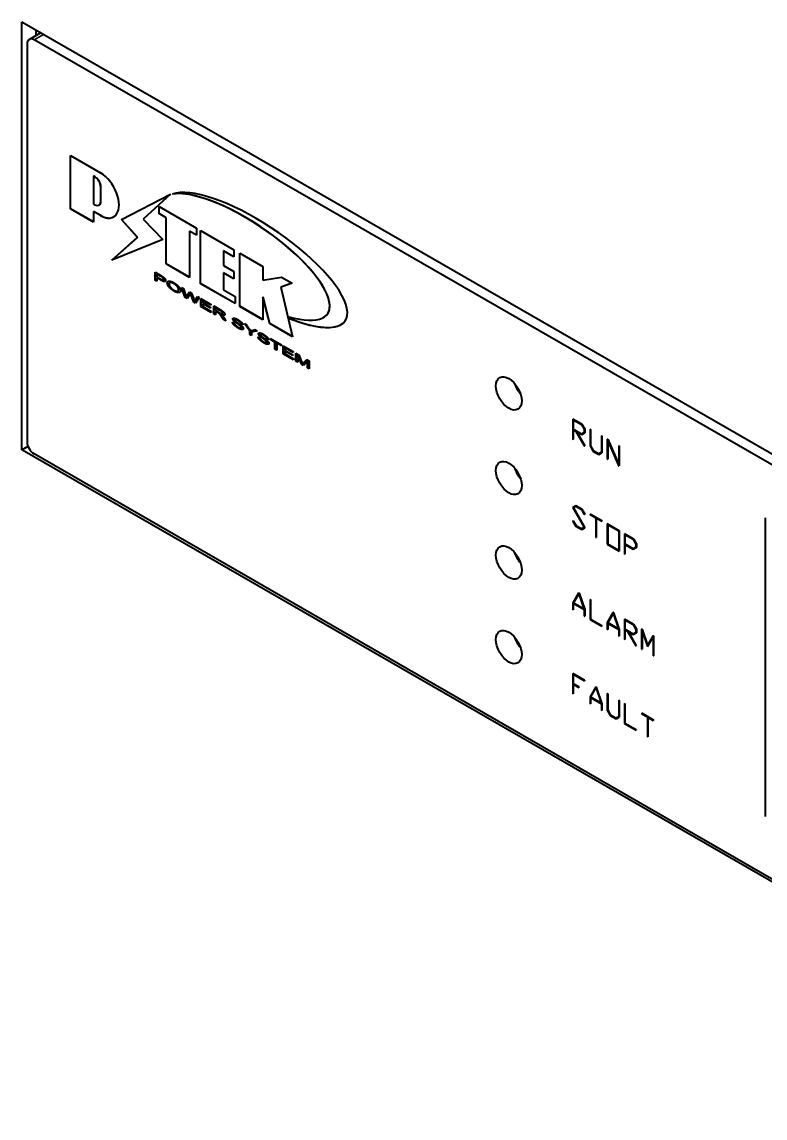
# Model space of a CAD drawing. Header units: inches. Extents: x 6934 to 18973, y 4254 to 7629.
# Drawn here: x 10691.5 to 10740.3, y 6820.4 to 6892.5 of the extents above; entities that cross this region are included whole.
import ezdxf

# ---------------------------------------------------------------- set-up
doc = ezdxf.new("R2010")
doc.units = ezdxf.units.IN
doc.header["$MEASUREMENT"] = 0
doc.layers.add('POWER SUPPLY CASE OUTLINE$0$가시적인 것(ISO)', color=3, linetype='Continuous', lineweight=40, true_color=0x00ff00)
doc.layers.add('POWER SUPPLY CASE OUTLINE$0$가시적인 좁은 것(ISO)', color=3, linetype='Continuous', lineweight=35, true_color=0x00ff00)

msp = doc.modelspace()

# ---------------------------------------------------------------- linework, layer by layer
at = {"layer": 'POWER SUPPLY CASE OUTLINE$0$가시적인 것(ISO)'}
for p, q in [((10691.474, 6864.332), (10691.474, 6892.456)), ((10691.474, 6892.456), (10908.697, 6767.365)), ((10691.949, 6891.311), (10692.705, 6891.746)), ((10692.379, 6891.935), (10692.379, 6891.558)), ((10691.816, 6891.017), (10691.816, 6864.855)), ((10907.342, 6767.427), (10692.269, 6891.28)), ((10694.667, 6880.169), (10694.667, 6883.667)), ((10694.667, 6883.667), (10696.648, 6882.526)), ((10694.673, 6880.172), (10694.673, 6883.664)), ((10696.18, 6882.332), (10696.186, 6882.336)), ((10696.257, 6882.288), (10696.18, 6882.332)), ((10696.18, 6882.332), (10696.18, 6880.478)), ((10696.262, 6882.291), (10696.186, 6882.336)), ((10696.657, 6880.667), (10696.657, 6881.594)), ((10696.663, 6880.67), (10696.663, 6881.597)), ((10698.024, 6879.458), (10701.243, 6881.136)), ((10701.243, 6881.136), (10699.444, 6879.487)), ((10694.667, 6880.169), (10694.673, 6880.172)), ((10696.18, 6879.298), (10694.667, 6880.169)), ((10696.18, 6879.304), (10694.673, 6880.172)), ((10696.18, 6880.478), (10696.257, 6880.434)), ((10696.18, 6879.993), (10696.186, 6879.997)), ((10696.18, 6879.993), (10696.18, 6879.298)), ((10696.648, 6879.724), (10696.18, 6879.993)), ((10696.654, 6879.727), (10696.186, 6879.997)), ((10696.539, 6880.406), (10696.545, 6880.409)), ((10700.49, 6879.85), (10700.49, 6880.314)), ((10700.49, 6880.314), (10702.961, 6878.891)), ((10700.495, 6879.854), (10700.495, 6880.311)), ((10699.072, 6878.292), (10698.024, 6879.458)), ((10699.078, 6878.295), (10698.029, 6879.461)), ((10699.444, 6879.487), (10700.731, 6878.155)), ((10700.49, 6879.85), (10700.495, 6879.854)), ((10700.956, 6879.582), (10700.49, 6879.85)), ((10700.962, 6879.585), (10700.495, 6879.854)), ((10700.956, 6879.582), (10700.962, 6879.585)), ((10700.956, 6876.547), (10700.956, 6879.582)), ((10700.962, 6876.551), (10700.962, 6879.585)), ((10702.494, 6878.696), (10702.5, 6878.699)), ((10702.961, 6878.427), (10702.494, 6878.696)), ((10702.494, 6878.696), (10702.494, 6875.662)), ((10702.961, 6878.434), (10702.5, 6878.699)), ((10702.961, 6878.891), (10702.961, 6878.427)), ((10703.216, 6875.246), (10703.216, 6878.744)), ((10703.216, 6878.744), (10705.414, 6877.478)), ((10703.222, 6875.249), (10703.222, 6878.741)), ((10697.38, 6876.796), (10699.072, 6878.292)), ((10700.731, 6878.155), (10697.38, 6876.796)), ((10697.386, 6876.799), (10699.078, 6878.295)), ((10700.73, 6878.156), (10697.386, 6876.799)), ((10699.072, 6878.292), (10699.078, 6878.295)), ((10704.729, 6877.409), (10704.734, 6877.413)), ((10705.414, 6877.015), (10704.729, 6877.409)), ((10704.729, 6877.409), (10704.729, 6876.448)), ((10705.414, 6877.021), (10704.734, 6877.413)), ((10705.414, 6877.478), (10705.414, 6877.015)), ((10705.803, 6873.757), (10705.803, 6877.254)), ((10705.803, 6877.254), (10707.324, 6876.378)), ((10705.808, 6873.76), (10705.808, 6877.251)), ((10697.38, 6876.796), (10697.386, 6876.799)), ((10700.956, 6876.547), (10700.962, 6876.551)), ((10702.494, 6875.662), (10700.956, 6876.547)), ((10702.494, 6875.668), (10700.962, 6876.551)), ((10704.729, 6876.448), (10705.414, 6876.053)), ((10707.324, 6876.378), (10707.324, 6875.481)), ((10700.228, 6876.012), (10700.569, 6875.815)), ((10700.228, 6875.488), (10700.228, 6876.012)), ((10700.234, 6875.492), (10700.234, 6876.008)), ((10700.348, 6875.881), (10700.353, 6875.884)), ((10700.579, 6875.748), (10700.348, 6875.881)), ((10700.348, 6875.881), (10700.348, 6875.694)), ((10700.348, 6875.694), (10700.582, 6875.559)), ((10700.348, 6875.632), (10700.353, 6875.635)), ((10700.348, 6875.632), (10700.348, 6875.419)), ((10700.58, 6875.498), (10700.348, 6875.632)), ((10700.585, 6875.751), (10700.353, 6875.884)), ((10700.585, 6875.502), (10700.353, 6875.635)), ((10704.729, 6875.955), (10704.734, 6875.959)), ((10705.414, 6875.561), (10704.729, 6875.955)), ((10704.729, 6875.955), (10704.729, 6874.839)), ((10705.414, 6875.567), (10704.734, 6875.959)), ((10705.414, 6876.053), (10705.414, 6875.561)), ((10707.324, 6875.481), (10708.54, 6875.678)), ((10708.54, 6875.678), (10709.236, 6875.277)), ((10700.228, 6875.488), (10700.234, 6875.492)), ((10700.348, 6875.419), (10700.228, 6875.488)), ((10700.348, 6875.426), (10700.234, 6875.492)), ((10700.778, 6875.494), (10700.784, 6875.498)), ((10701.201, 6875.312), (10701.206, 6875.315)), ((10701.972, 6875.007), (10702.095, 6874.936)), ((10702.213, 6874.345), (10701.972, 6875.007)), ((10702.218, 6874.349), (10701.981, 6875.002)), ((10702.095, 6874.936), (10702.233, 6874.514)), ((10703.216, 6875.246), (10703.222, 6875.249)), ((10705.494, 6873.934), (10703.216, 6875.246)), ((10705.494, 6873.941), (10703.222, 6875.249)), ((10709.236, 6875.277), (10708.506, 6875.02)), ((10708.506, 6875.02), (10708.512, 6875.023)), ((10708.506, 6875.02), (10709.266, 6871.762)), ((10709.235, 6875.278), (10708.512, 6875.023)), ((10701.735, 6874.764), (10701.741, 6874.768)), ((10702.213, 6874.345), (10702.218, 6874.349)), ((10702.335, 6874.275), (10702.213, 6874.345)), ((10702.338, 6874.28), (10702.218, 6874.349)), ((10702.271, 6874.385), (10702.277, 6874.388)), ((10702.312, 6874.458), (10702.484, 6874.712)), ((10702.318, 6874.461), (10702.487, 6874.711)), ((10702.527, 6874.563), (10702.335, 6874.275)), ((10702.484, 6874.712), (10702.629, 6874.629)), ((10702.553, 6874.609), (10702.559, 6874.613)), ((10702.582, 6874.532), (10702.588, 6874.535)), ((10702.772, 6874.023), (10702.582, 6874.532)), ((10702.778, 6874.026), (10702.588, 6874.535)), ((10702.629, 6874.629), (10702.758, 6874.29)), ((10702.874, 6874.152), (10703.016, 6874.406)), ((10702.88, 6874.155), (10703.019, 6874.405)), ((10703.136, 6874.337), (10702.888, 6873.957)), ((10703.016, 6874.406), (10703.136, 6874.337)), ((10703.25, 6874.271), (10703.905, 6873.894)), ((10703.25, 6873.748), (10703.25, 6874.271)), ((10703.256, 6873.751), (10703.256, 6874.268)), ((10704.729, 6874.839), (10705.494, 6874.398)), ((10705.494, 6874.398), (10705.494, 6873.934)), ((10707.324, 6874.367), (10707.33, 6874.37)), ((10707.779, 6872.619), (10707.324, 6874.367)), ((10707.324, 6874.367), (10707.324, 6872.88)), ((10707.785, 6872.622), (10707.33, 6874.37)), ((10702.772, 6874.023), (10702.778, 6874.026)), ((10702.888, 6873.957), (10702.772, 6874.023)), ((10702.891, 6873.961), (10702.778, 6874.026)), ((10702.829, 6874.064), (10702.834, 6874.067)), ((10703.25, 6873.748), (10703.256, 6873.751)), ((10703.926, 6873.359), (10703.25, 6873.748)), ((10703.926, 6873.365), (10703.256, 6873.751)), ((10703.37, 6874.14), (10703.376, 6874.144)), ((10703.37, 6874.14), (10703.37, 6873.98)), ((10703.905, 6873.832), (10703.37, 6874.14)), ((10703.37, 6873.98), (10703.871, 6873.692)), ((10703.37, 6873.919), (10703.376, 6873.922)), ((10703.37, 6873.919), (10703.37, 6873.741)), ((10703.871, 6873.63), (10703.37, 6873.919)), ((10703.37, 6873.741), (10703.926, 6873.421)), ((10703.905, 6873.839), (10703.376, 6874.144)), ((10703.871, 6873.637), (10703.376, 6873.922)), ((10703.871, 6873.692), (10703.871, 6873.63)), ((10703.905, 6873.894), (10703.905, 6873.832)), ((10704.093, 6873.786), (10704.494, 6873.555)), ((10704.093, 6873.263), (10704.093, 6873.786)), ((10704.099, 6873.266), (10704.099, 6873.783)), ((10704.213, 6873.659), (10704.218, 6873.662)), ((10704.499, 6873.494), (10704.213, 6873.659)), ((10704.213, 6873.659), (10704.213, 6873.486)), ((10704.213, 6873.486), (10704.47, 6873.338)), ((10704.505, 6873.497), (10704.218, 6873.662)), ((10705.803, 6873.757), (10705.808, 6873.76)), ((10707.324, 6872.88), (10705.803, 6873.757)), ((10707.324, 6872.887), (10705.808, 6873.76)), ((10703.926, 6873.421), (10703.926, 6873.359)), ((10704.093, 6873.263), (10704.099, 6873.266)), ((10704.213, 6873.194), (10704.093, 6873.263)), ((10704.213, 6873.2), (10704.099, 6873.266)), ((10704.213, 6873.426), (10704.218, 6873.429)), ((10704.213, 6873.426), (10704.213, 6873.194)), ((10704.352, 6873.346), (10704.213, 6873.426)), ((10704.357, 6873.349), (10704.218, 6873.429)), ((10704.418, 6873.305), (10704.424, 6873.309)), ((10704.562, 6873.231), (10704.567, 6873.234)), ((10704.74, 6872.89), (10704.62, 6873.068)), ((10704.746, 6872.893), (10704.626, 6873.071)), ((10704.677, 6873.268), (10704.683, 6873.271)), ((10704.733, 6873.036), (10704.89, 6872.803)), ((10704.74, 6872.89), (10704.746, 6872.893)), ((10704.89, 6872.803), (10704.74, 6872.89)), ((10704.883, 6872.814), (10704.746, 6872.893)), ((10705.315, 6872.727), (10705.427, 6872.668)), ((10705.476, 6872.888), (10705.482, 6872.891)), ((10709.051, 6872.966), (10709.026, 6873.074)), ((10709.056, 6872.969), (10709.032, 6873.072)), ((10709.051, 6872.966), (10709.056, 6872.969)), ((10711.3, 6873.019), (10711.306, 6873.022)), ((10705.893, 6872.597), (10705.899, 6872.6)), ((10706.008, 6872.536), (10705.893, 6872.597)), ((10706.007, 6872.542), (10705.899, 6872.6)), ((10705.906, 6872.327), (10705.912, 6872.33)), ((10706.105, 6872.627), (10706.25, 6872.543)), ((10706.454, 6872.125), (10706.105, 6872.627)), ((10706.459, 6872.128), (10706.118, 6872.62)), ((10706.25, 6872.543), (10706.429, 6872.283)), ((10706.454, 6872.125), (10706.459, 6872.128)), ((10706.454, 6871.903), (10706.454, 6872.125)), ((10706.459, 6871.906), (10706.459, 6872.128)), ((10706.934, 6872.15), (10706.573, 6872.056)), ((10706.573, 6872.056), (10706.579, 6872.059)), ((10706.573, 6872.056), (10706.573, 6871.834)), ((10706.932, 6872.151), (10706.579, 6872.059)), ((10706.619, 6872.177), (10706.795, 6872.23)), ((10706.795, 6872.23), (10706.934, 6872.15)), ((10707.779, 6872.619), (10707.785, 6872.622)), ((10709.266, 6871.762), (10707.779, 6872.619)), ((10709.264, 6871.77), (10707.785, 6872.622)), ((10706.454, 6871.903), (10706.459, 6871.906)), ((10706.573, 6871.834), (10706.454, 6871.903)), ((10706.573, 6871.841), (10706.459, 6871.906)), ((10707.001, 6871.756), (10707.114, 6871.697)), ((10707.163, 6871.917), (10707.169, 6871.92)), ((10707.58, 6871.626), (10707.585, 6871.629)), ((10707.695, 6871.565), (10707.58, 6871.626)), ((10707.694, 6871.571), (10707.585, 6871.629)), ((10707.593, 6871.356), (10707.598, 6871.359)), ((10707.817, 6871.641), (10708.535, 6871.228)), ((10707.817, 6871.579), (10707.817, 6871.641)), ((10707.817, 6871.579), (10707.823, 6871.582)), ((10708.115, 6871.408), (10707.817, 6871.579)), ((10707.823, 6871.582), (10707.823, 6871.638)), ((10708.121, 6871.411), (10707.823, 6871.582)), ((10708.115, 6871.408), (10708.121, 6871.411)), ((10708.115, 6870.946), (10708.115, 6871.408)), ((10708.121, 6870.949), (10708.121, 6871.411)), ((10708.235, 6871.339), (10708.241, 6871.342)), ((10708.235, 6871.339), (10708.235, 6870.877)), ((10708.535, 6871.166), (10708.235, 6871.339)), ((10708.535, 6871.173), (10708.241, 6871.342)), ((10708.115, 6870.946), (10708.121, 6870.949)), ((10708.235, 6870.877), (10708.115, 6870.946)), ((10708.235, 6870.884), (10708.121, 6870.949)), ((10708.535, 6871.228), (10708.535, 6871.166)), ((10708.66, 6871.156), (10709.314, 6870.779)), ((10708.66, 6870.633), (10708.66, 6871.156)), ((10708.66, 6870.633), (10708.666, 6870.636)), ((10709.335, 6870.244), (10708.66, 6870.633)), ((10708.666, 6870.636), (10708.666, 6871.153)), ((10709.335, 6870.25), (10708.666, 6870.636)), ((10708.78, 6871.025), (10708.785, 6871.028)), ((10708.78, 6871.025), (10708.78, 6870.865)), ((10709.314, 6870.717), (10708.78, 6871.025)), ((10708.78, 6870.865), (10709.281, 6870.577)), ((10708.78, 6870.803), (10708.785, 6870.807)), ((10708.78, 6870.803), (10708.78, 6870.625)), ((10709.281, 6870.515), (10708.78, 6870.803)), ((10708.78, 6870.625), (10709.335, 6870.305)), ((10709.314, 6870.724), (10708.785, 6871.028)), ((10709.281, 6870.521), (10708.785, 6870.807)), ((10709.281, 6870.577), (10709.281, 6870.515)), ((10709.314, 6870.779), (10709.314, 6870.717)), ((10709.497, 6870.674), (10709.677, 6870.57)), ((10709.497, 6870.151), (10709.497, 6870.674)), ((10709.503, 6870.154), (10709.503, 6870.671)), ((10709.677, 6870.57), (10709.891, 6870.076)), ((10709.335, 6870.305), (10709.335, 6870.244)), ((10709.497, 6870.151), (10709.503, 6870.154)), ((10709.612, 6870.084), (10709.497, 6870.151)), ((10709.612, 6870.091), (10709.503, 6870.154)), ((10709.612, 6870.53), (10709.618, 6870.533)), ((10709.612, 6870.53), (10709.612, 6870.084)), ((10709.874, 6869.933), (10709.612, 6870.53)), ((10709.88, 6869.937), (10709.618, 6870.533)), ((10709.874, 6869.933), (10709.88, 6869.937)), ((10709.982, 6869.871), (10709.874, 6869.933)), ((10709.986, 6869.875), (10709.88, 6869.937)), ((10709.935, 6869.974), (10709.941, 6869.977)), ((10710.245, 6870.158), (10709.982, 6869.871)), ((10709.983, 6870.03), (10710.2, 6870.269)), ((10709.989, 6870.033), (10710.202, 6870.268)), ((10710.2, 6870.269), (10710.361, 6870.176)), ((10710.245, 6870.158), (10710.251, 6870.161)), ((10710.245, 6869.72), (10710.245, 6870.158)), ((10710.251, 6869.723), (10710.251, 6870.161)), ((10710.361, 6870.176), (10710.361, 6869.653)), ((10710.245, 6869.72), (10710.251, 6869.723)), ((10710.361, 6869.653), (10710.245, 6869.72)), ((10710.361, 6869.66), (10710.251, 6869.723)), ((10727.708, 6866.349), (10727.702, 6866.345)), ((10728.285, 6866.01), (10727.702, 6866.345)), ((10727.702, 6866.345), (10727.702, 6865.023)), ((10727.708, 6866.349), (10728.29, 6866.013)), ((10727.728, 6866.302), (10728.275, 6865.987)), ((10727.728, 6865.677), (10727.728, 6866.302)), ((10727.733, 6866.299), (10727.733, 6865.68)), ((10727.733, 6865.68), (10727.728, 6865.677)), ((10728.275, 6865.361), (10727.728, 6865.677)), ((10727.728, 6865.008), (10727.728, 6865.648)), ((10727.728, 6865.648), (10727.898, 6865.55)), ((10727.733, 6865.68), (10728.281, 6865.365)), ((10727.733, 6865.645), (10727.733, 6865.011)), ((10727.898, 6865.55), (10728.459, 6864.577)), ((10728.477, 6864.588), (10727.933, 6865.53)), ((10727.933, 6865.53), (10728.285, 6865.327)), ((10727.945, 6865.523), (10728.483, 6864.591)), ((10728.275, 6865.987), (10728.456, 6865.673)), ((10728.29, 6866.013), (10728.285, 6866.01)), ((10728.481, 6865.67), (10728.285, 6866.01)), ((10728.29, 6866.013), (10728.487, 6865.673)), ((10728.456, 6865.673), (10728.456, 6865.466)), ((10728.487, 6865.673), (10728.481, 6865.67)), ((10728.481, 6865.441), (10728.481, 6865.67)), ((10728.487, 6865.673), (10728.487, 6865.444)), ((10728.839, 6865.683), (10728.833, 6865.68)), ((10728.859, 6865.665), (10728.833, 6865.68)), ((10728.833, 6865.68), (10728.833, 6864.584)), ((10728.839, 6865.683), (10728.865, 6865.668)), ((10728.865, 6865.668), (10728.859, 6865.665)), ((10728.859, 6864.58), (10728.859, 6865.665)), ((10728.865, 6865.668), (10728.865, 6864.583)), ((10727.702, 6865.023), (10727.728, 6865.008)), ((10727.733, 6865.011), (10727.728, 6865.008)), ((10728.456, 6865.466), (10728.275, 6865.361)), ((10728.285, 6865.327), (10728.481, 6865.441)), ((10728.29, 6865.33), (10728.285, 6865.327)), ((10728.487, 6865.444), (10728.29, 6865.33)), ((10728.487, 6865.444), (10728.481, 6865.441)), ((10729.593, 6865.249), (10729.587, 6865.245)), ((10729.612, 6865.231), (10729.587, 6865.245)), ((10729.587, 6865.245), (10729.587, 6864.161)), ((10729.593, 6865.249), (10729.618, 6865.234)), ((10729.618, 6865.234), (10729.612, 6865.231)), ((10729.612, 6864.135), (10729.612, 6865.231)), ((10729.618, 6865.234), (10729.618, 6864.139)), ((10729.97, 6865.03), (10729.965, 6865.027)), ((10729.992, 6865.012), (10729.965, 6865.027)), ((10729.965, 6865.027), (10729.965, 6863.72)), ((10729.97, 6865.03), (10729.998, 6865.015)), ((10729.99, 6864.966), (10730.717, 6863.287)), ((10729.99, 6863.705), (10729.99, 6864.966)), ((10729.998, 6865.015), (10729.992, 6865.012)), ((10730.719, 6863.334), (10729.992, 6865.012)), ((10729.996, 6864.953), (10729.996, 6863.708)), ((10729.998, 6865.015), (10730.719, 6863.35)), ((10691.474, 6864.332), (10691.875, 6864.563)), ((10781.124, 6812.706), (10691.474, 6864.332)), ((10692.269, 6864.072), (10780.877, 6813.046)), ((10728.459, 6864.577), (10728.477, 6864.588)), ((10728.465, 6864.58), (10728.459, 6864.577)), ((10728.483, 6864.591), (10728.465, 6864.58)), ((10728.483, 6864.591), (10728.477, 6864.588)), ((10728.833, 6864.584), (10729.029, 6864.245)), ((10728.865, 6864.583), (10728.859, 6864.58)), ((10729.039, 6864.268), (10728.859, 6864.58)), ((10728.865, 6864.583), (10729.045, 6864.272)), ((10729.029, 6864.245), (10729.416, 6864.023)), ((10729.045, 6864.272), (10729.039, 6864.268)), ((10729.407, 6864.057), (10729.039, 6864.268)), ((10729.045, 6864.272), (10729.412, 6864.06)), ((10729.587, 6864.161), (10729.407, 6864.057)), ((10729.416, 6864.023), (10729.612, 6864.135)), ((10729.618, 6864.139), (10729.612, 6864.135)), ((10730.724, 6864.597), (10730.719, 6864.594)), ((10730.744, 6864.579), (10730.719, 6864.594)), ((10730.719, 6864.594), (10730.719, 6863.334)), ((10730.724, 6864.597), (10730.749, 6864.583)), ((10730.749, 6864.583), (10730.744, 6864.579)), ((10730.744, 6863.271), (10730.744, 6864.579)), ((10730.749, 6864.583), (10730.749, 6863.275)), ((10729.412, 6864.06), (10729.407, 6864.057)), ((10729.965, 6863.72), (10729.99, 6863.705)), ((10729.996, 6863.708), (10729.99, 6863.705)), ((10730.717, 6863.287), (10730.744, 6863.271)), ((10730.749, 6863.275), (10730.744, 6863.271)), ((10727.898, 6860.645), (10727.697, 6860.528)), ((10727.697, 6860.528), (10728.451, 6859.222)), ((10727.732, 6860.508), (10727.908, 6860.611)), ((10727.738, 6860.511), (10727.732, 6860.508)), ((10728.486, 6859.202), (10727.732, 6860.508)), ((10727.908, 6860.611), (10727.738, 6860.511)), ((10727.738, 6860.511), (10728.491, 6859.206)), ((10727.904, 6860.648), (10727.898, 6860.645)), ((10728.285, 6860.422), (10727.898, 6860.645)), ((10727.904, 6860.648), (10728.29, 6860.426)), ((10727.908, 6860.611), (10728.275, 6860.399)), ((10728.275, 6860.399), (10728.459, 6860.079)), ((10728.29, 6860.426), (10728.285, 6860.422)), ((10728.477, 6860.09), (10728.285, 6860.422)), ((10728.29, 6860.426), (10728.483, 6860.094)), ((10728.459, 6860.079), (10728.477, 6860.09)), ((10728.465, 6860.082), (10728.459, 6860.079)), ((10728.483, 6860.094), (10728.465, 6860.082)), ((10728.483, 6860.094), (10728.477, 6860.09)), ((10728.851, 6860.103), (10728.846, 6860.099)), ((10729.6, 6859.665), (10728.846, 6860.099)), ((10728.846, 6860.099), (10728.846, 6860.071)), ((10728.846, 6860.071), (10729.21, 6859.861)), ((10728.851, 6860.103), (10729.606, 6859.668)), ((10729.21, 6859.861), (10729.21, 6858.567)), ((10729.235, 6858.553), (10729.235, 6859.846)), ((10729.235, 6859.846), (10729.6, 6859.636)), ((10729.241, 6859.843), (10729.241, 6858.556)), ((10740.346, 6859.844), (10740.346, 6840.223)), ((10727.724, 6859.652), (10727.705, 6859.642)), ((10727.71, 6859.645), (10727.705, 6859.642)), ((10727.705, 6859.642), (10727.898, 6859.309)), ((10727.71, 6859.645), (10727.729, 6859.655)), ((10727.729, 6859.655), (10727.724, 6859.652)), ((10727.908, 6859.333), (10727.724, 6859.652)), ((10727.729, 6859.655), (10727.913, 6859.336)), ((10727.898, 6859.309), (10728.285, 6859.087)), ((10727.913, 6859.336), (10727.908, 6859.333)), ((10728.275, 6859.121), (10727.908, 6859.333)), ((10727.913, 6859.336), (10728.281, 6859.124)), ((10728.451, 6859.222), (10728.275, 6859.121)), ((10728.281, 6859.124), (10728.275, 6859.121)), ((10728.281, 6859.124), (10728.451, 6859.222)), ((10728.285, 6859.087), (10728.486, 6859.202)), ((10728.491, 6859.206), (10728.486, 6859.202)), ((10729.606, 6859.668), (10729.6, 6859.665)), ((10729.6, 6859.636), (10729.6, 6859.665)), ((10729.606, 6859.64), (10729.6, 6859.636)), ((10729.606, 6859.668), (10729.606, 6859.64)), ((10729.97, 6859.458), (10729.965, 6859.455)), ((10730.744, 6859.006), (10729.965, 6859.455)), ((10729.965, 6859.455), (10729.965, 6858.119)), ((10729.97, 6859.458), (10730.749, 6859.01)), ((10729.99, 6859.412), (10730.719, 6858.992)), ((10729.99, 6858.133), (10729.99, 6859.412)), ((10729.996, 6859.408), (10729.996, 6858.136)), ((10729.21, 6858.567), (10729.235, 6858.553)), ((10729.241, 6858.556), (10729.235, 6858.553)), ((10730.719, 6858.992), (10730.719, 6857.714)), ((10730.749, 6859.01), (10730.744, 6859.006)), ((10730.744, 6857.671), (10730.744, 6859.006)), ((10730.749, 6859.01), (10730.749, 6857.674)), ((10731.102, 6858.807), (10731.096, 6858.803)), ((10731.679, 6858.468), (10731.096, 6858.803)), ((10731.096, 6858.803), (10731.096, 6857.481)), ((10731.102, 6858.807), (10731.684, 6858.471)), ((10731.122, 6858.76), (10731.669, 6858.445)), ((10731.122, 6858.135), (10731.122, 6858.76)), ((10731.127, 6858.757), (10731.127, 6858.138)), ((10731.669, 6858.445), (10731.85, 6858.131)), ((10731.684, 6858.471), (10731.679, 6858.468)), ((10731.875, 6858.128), (10731.679, 6858.468)), ((10731.684, 6858.471), (10731.881, 6858.131)), ((10729.965, 6858.119), (10730.744, 6857.671)), ((10729.996, 6858.136), (10729.99, 6858.133)), ((10730.719, 6857.714), (10729.99, 6858.133)), ((10729.996, 6858.136), (10730.719, 6857.72)), ((10730.749, 6857.674), (10730.744, 6857.671)), ((10731.127, 6858.138), (10731.122, 6858.135)), ((10731.669, 6857.819), (10731.122, 6858.135)), ((10731.122, 6857.466), (10731.122, 6858.106)), ((10731.122, 6858.106), (10731.679, 6857.785)), ((10731.127, 6858.138), (10731.675, 6857.823)), ((10731.127, 6858.103), (10731.127, 6857.47)), ((10731.85, 6857.924), (10731.669, 6857.819)), ((10731.679, 6857.785), (10731.875, 6857.899)), ((10731.684, 6857.788), (10731.679, 6857.785)), ((10731.881, 6857.902), (10731.684, 6857.788)), ((10731.85, 6858.131), (10731.85, 6857.924)), ((10731.881, 6858.131), (10731.875, 6858.128)), ((10731.875, 6857.899), (10731.875, 6858.128)), ((10731.881, 6857.902), (10731.875, 6857.899)), ((10731.881, 6858.131), (10731.881, 6857.902)), ((10731.096, 6857.481), (10731.122, 6857.466)), ((10731.127, 6857.47), (10731.122, 6857.466)), ((10728.077, 6854.923), (10727.702, 6854.27)), ((10727.735, 6854.262), (10728.091, 6854.882)), ((10728.093, 6854.877), (10727.741, 6854.265)), ((10728.083, 6854.926), (10728.077, 6854.923)), ((10728.107, 6854.906), (10728.077, 6854.923)), ((10728.083, 6854.926), (10728.112, 6854.909)), ((10728.091, 6854.882), (10728.448, 6853.851)), ((10728.112, 6854.909), (10728.107, 6854.906)), ((10728.481, 6853.822), (10728.107, 6854.906)), ((10728.112, 6854.909), (10728.487, 6853.825)), ((10727.702, 6854.27), (10727.702, 6853.831)), ((10727.728, 6853.816), (10727.728, 6854.238)), ((10727.728, 6854.238), (10728.456, 6853.818)), ((10727.733, 6854.234), (10727.733, 6853.819)), ((10727.741, 6854.265), (10727.735, 6854.262)), ((10728.448, 6853.851), (10727.735, 6854.262)), ((10727.741, 6854.265), (10728.446, 6853.859)), ((10728.839, 6854.491), (10728.833, 6854.487)), ((10728.859, 6854.473), (10728.833, 6854.487)), ((10728.833, 6854.487), (10728.833, 6853.166)), ((10728.839, 6854.491), (10728.865, 6854.476)), ((10728.865, 6854.476), (10728.859, 6854.473)), ((10728.859, 6853.18), (10728.859, 6854.473)), ((10728.865, 6854.476), (10728.865, 6853.183)), ((10727.702, 6853.831), (10727.728, 6853.816)), ((10727.733, 6853.819), (10727.728, 6853.816)), ((10728.456, 6853.818), (10728.456, 6853.396)), ((10728.456, 6853.396), (10728.481, 6853.382)), ((10728.487, 6853.825), (10728.481, 6853.822)), ((10728.481, 6853.382), (10728.481, 6853.822)), ((10728.487, 6853.385), (10728.481, 6853.382)), ((10728.487, 6853.825), (10728.487, 6853.385)), ((10730.34, 6853.62), (10729.965, 6852.967)), ((10729.998, 6852.959), (10730.354, 6853.578)), ((10730.356, 6853.574), (10730.004, 6852.962)), ((10730.345, 6853.623), (10730.34, 6853.62)), ((10730.369, 6853.603), (10730.34, 6853.62)), ((10730.345, 6853.623), (10730.375, 6853.606)), ((10730.354, 6853.578), (10730.711, 6852.548)), ((10730.375, 6853.606), (10730.369, 6853.603)), ((10730.744, 6852.518), (10730.369, 6853.603)), ((10730.375, 6853.606), (10730.749, 6852.522)), ((10728.833, 6853.166), (10729.6, 6852.725)), ((10728.865, 6853.183), (10728.859, 6853.18)), ((10729.6, 6852.753), (10728.859, 6853.18)), ((10728.865, 6853.183), (10729.606, 6852.756)), ((10729.606, 6852.756), (10729.6, 6852.753)), ((10729.6, 6852.725), (10729.6, 6852.753)), ((10729.606, 6852.728), (10729.6, 6852.725)), ((10729.606, 6852.756), (10729.606, 6852.728)), ((10729.965, 6852.967), (10729.965, 6852.528)), ((10729.99, 6852.513), (10729.99, 6852.935)), ((10729.99, 6852.935), (10730.719, 6852.515)), ((10729.996, 6852.931), (10729.996, 6852.516)), ((10730.004, 6852.962), (10729.998, 6852.959)), ((10730.711, 6852.548), (10729.998, 6852.959)), ((10730.004, 6852.962), (10730.708, 6852.556)), ((10731.102, 6853.202), (10731.096, 6853.199)), ((10731.679, 6852.863), (10731.096, 6853.199)), ((10731.096, 6853.199), (10731.096, 6851.876)), ((10731.102, 6853.202), (10731.684, 6852.866)), ((10731.122, 6852.53), (10731.122, 6853.155)), ((10731.122, 6853.155), (10731.669, 6852.84)), ((10731.127, 6853.152), (10731.127, 6852.533)), ((10731.669, 6852.84), (10731.85, 6852.526)), ((10731.684, 6852.866), (10731.679, 6852.863)), ((10731.875, 6852.523), (10731.679, 6852.863)), ((10731.684, 6852.866), (10731.881, 6852.526)), ((10732.233, 6852.536), (10732.227, 6852.533)), ((10732.233, 6852.536), (10732.26, 6852.521)), ((10729.965, 6852.528), (10729.99, 6852.513)), ((10729.996, 6852.516), (10729.99, 6852.513)), ((10730.719, 6852.515), (10730.719, 6852.093)), ((10730.719, 6852.093), (10730.744, 6852.079)), ((10730.749, 6852.522), (10730.744, 6852.518)), ((10730.744, 6852.079), (10730.744, 6852.518)), ((10730.749, 6852.082), (10730.744, 6852.079)), ((10730.749, 6852.522), (10730.749, 6852.082)), ((10731.096, 6851.876), (10731.122, 6851.861)), ((10731.127, 6852.533), (10731.122, 6852.53)), ((10731.669, 6852.214), (10731.122, 6852.53)), ((10731.122, 6851.861), (10731.122, 6852.501)), ((10731.122, 6852.501), (10731.292, 6852.403)), ((10731.127, 6851.865), (10731.122, 6851.861)), ((10731.127, 6852.533), (10731.675, 6852.218)), ((10731.127, 6852.498), (10731.127, 6851.865)), ((10731.292, 6852.403), (10731.853, 6851.43)), ((10731.327, 6852.383), (10731.679, 6852.18)), ((10731.871, 6851.441), (10731.327, 6852.383)), ((10731.339, 6852.376), (10731.877, 6851.444)), ((10731.85, 6852.319), (10731.669, 6852.214)), ((10731.679, 6852.18), (10731.875, 6852.294)), ((10731.684, 6852.184), (10731.679, 6852.18)), ((10731.881, 6852.297), (10731.684, 6852.184)), ((10731.85, 6852.526), (10731.85, 6852.319)), ((10731.881, 6852.526), (10731.875, 6852.523)), ((10731.875, 6852.294), (10731.875, 6852.523)), ((10731.881, 6852.297), (10731.875, 6852.294)), ((10731.881, 6852.526), (10731.881, 6852.297)), ((10732.254, 6852.517), (10732.227, 6852.533)), ((10732.227, 6852.533), (10732.227, 6851.225)), ((10732.253, 6851.21), (10732.253, 6852.455)), ((10732.253, 6852.455), (10732.617, 6851.403)), ((10732.26, 6852.521), (10732.254, 6852.517)), ((10732.617, 6851.469), (10732.254, 6852.517)), ((10732.259, 6852.439), (10732.259, 6851.213)), ((10732.26, 6852.521), (10732.621, 6851.477)), ((10732.98, 6852.1), (10732.617, 6851.469)), ((10732.617, 6851.403), (10732.982, 6852.036)), ((10732.982, 6852.029), (10732.622, 6851.407)), ((10732.985, 6852.103), (10732.98, 6852.1)), ((10733.006, 6852.084), (10732.98, 6852.1)), ((10732.982, 6852.036), (10732.982, 6850.79)), ((10732.985, 6852.103), (10733.012, 6852.087)), ((10733.012, 6852.087), (10733.006, 6852.084)), ((10733.006, 6850.776), (10733.006, 6852.084)), ((10733.012, 6852.087), (10733.012, 6850.779)), ((10731.853, 6851.43), (10731.871, 6851.441)), ((10731.859, 6851.434), (10731.853, 6851.43)), ((10731.877, 6851.444), (10731.859, 6851.434)), ((10731.877, 6851.444), (10731.871, 6851.441)), ((10732.227, 6851.225), (10732.253, 6851.21)), ((10732.259, 6851.213), (10732.253, 6851.21)), ((10732.622, 6851.407), (10732.617, 6851.403)), ((10732.982, 6850.79), (10733.006, 6850.776)), ((10733.012, 6850.779), (10733.006, 6850.776)), ((10727.708, 6849.619), (10727.702, 6849.616)), ((10728.468, 6849.175), (10727.702, 6849.616)), ((10727.702, 6849.616), (10727.702, 6848.294)), ((10727.708, 6849.619), (10728.474, 6849.178)), ((10727.728, 6848.947), (10727.728, 6849.573)), ((10727.728, 6849.573), (10728.468, 6849.146)), ((10727.733, 6848.951), (10727.728, 6848.947)), ((10728.091, 6848.738), (10727.728, 6848.947)), ((10727.733, 6849.569), (10727.733, 6848.951)), ((10727.733, 6848.951), (10728.097, 6848.741)), ((10728.474, 6849.178), (10728.468, 6849.175)), ((10728.468, 6849.146), (10728.468, 6849.175)), ((10728.474, 6849.149), (10728.468, 6849.146)), ((10728.474, 6849.178), (10728.474, 6849.149)), ((10727.702, 6848.294), (10727.728, 6848.279)), ((10727.728, 6848.279), (10727.728, 6848.919)), ((10727.728, 6848.919), (10728.091, 6848.709)), ((10727.733, 6848.282), (10727.728, 6848.279)), ((10727.733, 6848.915), (10727.733, 6848.282)), ((10728.097, 6848.741), (10728.091, 6848.738)), ((10728.091, 6848.709), (10728.091, 6848.738)), ((10728.097, 6848.712), (10728.091, 6848.709)), ((10728.097, 6848.741), (10728.097, 6848.712)), ((10729.208, 6848.734), (10728.833, 6848.082)), ((10728.867, 6848.073), (10729.223, 6848.693)), ((10729.224, 6848.689), (10728.872, 6848.077)), ((10729.214, 6848.738), (10729.208, 6848.734)), ((10729.238, 6848.717), (10729.208, 6848.734)), ((10729.214, 6848.738), (10729.244, 6848.721)), ((10729.223, 6848.693), (10729.58, 6847.663)), ((10729.244, 6848.721), (10729.238, 6848.717)), ((10729.612, 6847.633), (10729.238, 6848.717)), ((10729.244, 6848.721), (10729.618, 6847.636)), ((10729.97, 6848.302), (10729.965, 6848.299)), ((10729.99, 6848.284), (10729.965, 6848.299)), ((10729.965, 6848.299), (10729.965, 6847.203)), ((10729.97, 6848.302), (10729.996, 6848.287)), ((10729.996, 6848.287), (10729.99, 6848.284)), ((10729.99, 6847.199), (10729.99, 6848.284)), ((10729.996, 6848.287), (10729.996, 6847.203)), ((10728.833, 6848.082), (10728.833, 6847.642)), ((10728.833, 6847.642), (10728.859, 6847.627)), ((10728.859, 6847.627), (10728.859, 6848.049)), ((10728.859, 6848.049), (10729.587, 6847.63)), ((10728.865, 6847.631), (10728.859, 6847.627)), ((10728.865, 6848.046), (10728.865, 6847.631)), ((10728.872, 6848.077), (10728.867, 6848.073)), ((10729.58, 6847.663), (10728.867, 6848.073)), ((10728.872, 6848.077), (10729.577, 6847.671)), ((10729.587, 6847.63), (10729.587, 6847.208)), ((10729.618, 6847.636), (10729.612, 6847.633)), ((10729.612, 6847.194), (10729.612, 6847.633)), ((10729.618, 6847.636), (10729.618, 6847.197)), ((10730.724, 6847.868), (10730.719, 6847.864)), ((10730.744, 6847.85), (10730.719, 6847.864)), ((10730.719, 6847.864), (10730.719, 6846.78)), ((10730.724, 6847.868), (10730.749, 6847.853)), ((10730.749, 6847.853), (10730.744, 6847.85)), ((10730.744, 6846.755), (10730.744, 6847.85)), ((10730.749, 6847.853), (10730.749, 6846.758)), ((10731.102, 6847.651), (10731.096, 6847.647)), ((10731.122, 6847.632), (10731.096, 6847.647)), ((10731.096, 6847.647), (10731.096, 6846.326)), ((10731.102, 6847.651), (10731.127, 6847.636)), ((10731.127, 6847.636), (10731.122, 6847.632)), ((10731.122, 6846.34), (10731.122, 6847.632)), ((10731.127, 6847.636), (10731.127, 6846.343)), ((10729.587, 6847.208), (10729.612, 6847.194)), ((10729.618, 6847.197), (10729.612, 6847.194)), ((10729.965, 6847.203), (10730.161, 6846.865)), ((10729.996, 6847.203), (10729.99, 6847.199)), ((10730.17, 6846.888), (10729.99, 6847.199)), ((10729.996, 6847.203), (10730.176, 6846.891)), ((10730.161, 6846.865), (10730.547, 6846.642)), ((10730.176, 6846.891), (10730.17, 6846.888)), ((10730.538, 6846.676), (10730.17, 6846.888)), ((10730.176, 6846.891), (10730.544, 6846.679)), ((10730.719, 6846.78), (10730.538, 6846.676)), ((10732.245, 6847.006), (10732.24, 6847.003)), ((10732.994, 6846.569), (10732.24, 6847.003)), ((10732.24, 6847.003), (10732.24, 6846.974)), ((10732.24, 6846.974), (10732.604, 6846.764)), ((10732.245, 6847.006), (10733, 6846.572)), ((10730.544, 6846.679), (10730.538, 6846.676)), ((10730.547, 6846.642), (10730.744, 6846.755)), ((10730.749, 6846.758), (10730.744, 6846.755)), ((10731.096, 6846.326), (10731.863, 6845.885)), ((10731.127, 6846.343), (10731.122, 6846.34)), ((10731.863, 6845.913), (10731.122, 6846.34)), ((10731.127, 6846.343), (10731.868, 6845.916)), ((10732.604, 6846.764), (10732.604, 6845.471)), ((10732.629, 6845.456), (10732.629, 6846.75)), ((10732.629, 6846.75), (10732.994, 6846.54)), ((10732.635, 6846.747), (10732.635, 6845.46)), ((10733, 6846.572), (10732.994, 6846.569)), ((10732.994, 6846.54), (10732.994, 6846.569)), ((10733, 6846.543), (10732.994, 6846.54)), ((10733, 6846.572), (10733, 6846.543)), ((10731.868, 6845.916), (10731.863, 6845.913)), ((10731.863, 6845.885), (10731.863, 6845.913)), ((10731.868, 6845.888), (10731.863, 6845.885)), ((10731.868, 6845.916), (10731.868, 6845.888)), ((10732.604, 6845.471), (10732.629, 6845.456)), ((10732.635, 6845.46), (10732.629, 6845.456))]:
    msp.add_line(p, q, dxfattribs=at)
for centre, major_axis, ratio, start_param, end_param in [((10692.269, 6890.756), (-0.319, 0.555), 0.578093, 5.499721, 7.070517), ((10696.257, 6881.825), (-0.283, 0.491), 0.578093, 3.928925, 5.499721), ((10696.262, 6881.828), (-0.283, 0.491), 0.578093, 3.928925, 5.499721), ((10696.648, 6881.125), (0.855, -1.485), 0.578093, 5.499721, 8.641314), ((10706.834, 6876.807), (-5.902, 3.996), 0.327963, 2.164766, 6.05612), ((10706.12, 6877.005), (5.458, -3.736), 0.337504, 6.12238, 9.086998), ((10696.257, 6880.897), (0.283, -0.491), 0.578093, 5.499721, 7.070517), ((10696.262, 6880.901), (0.283, -0.491), 0.578093, 0, 0.787332), ((10706.115, 6877.002), (5.458, -3.736), 0.337504, 5.485914, 9.088864), ((10696.654, 6881.128), (0.855, -1.485), 0.578093, 5.499721, 6.279891), ((10706.839, 6876.81), (-5.902, 3.996), 0.327963, 2.164766, 2.981965), ((10724.626, 6868.684), (0.599, -1.04), 0.578093, 4.36714, 5.057638), ((10692.269, 6864.595), (0.319, -0.555), 0.578093, 3.928925, 5.499721), ((10724.626, 6863.125), (0.599, -1.04), 0.578093, 4.36714, 5.057638), ((10724.626, 6857.566), (0.599, -1.04), 0.578093, 4.36714, 5.057638), ((10724.626, 6852.006), (0.599, -1.04), 0.578093, 4.36714, 5.057638)]:
    msp.add_ellipse(centre, major_axis=major_axis, ratio=ratio, start_param=start_param, end_param=end_param, dxfattribs=at)
for centre in [(10723.494, 6868.033), (10723.494, 6862.474), (10723.494, 6856.914), (10723.494, 6851.355)]:
    msp.add_ellipse(centre, major_axis=(-0.599, 1.04), ratio=0.578093, dxfattribs=at)
for points in [[(10700.569, 6875.815), (10700.659, 6875.763), (10700.707, 6875.73)], [(10700.691, 6875.678), (10700.661, 6875.7), (10700.579, 6875.748)], [(10700.696, 6875.682), (10700.666, 6875.704), (10700.585, 6875.751)], [(10700.795, 6875.531), (10700.795, 6875.564), (10700.738, 6875.644), (10700.691, 6875.678)], [(10700.801, 6875.534), (10700.801, 6875.567), (10700.744, 6875.647), (10700.696, 6875.682)], [(10700.707, 6875.73), (10700.774, 6875.686), (10700.864, 6875.598), (10700.919, 6875.501), (10700.919, 6875.462)], [(10700.919, 6875.462), (10700.919, 6875.396), (10700.772, 6875.388), (10700.58, 6875.498)], [(10700.582, 6875.559), (10700.698, 6875.492), (10700.795, 6875.486), (10700.795, 6875.531)], [(10700.784, 6875.498), (10700.801, 6875.508), (10700.801, 6875.534)], [(10701.035, 6875.279), (10701.035, 6875.409), (10701.277, 6875.417), (10701.468, 6875.307)], [(10701.468, 6874.766), (10701.34, 6874.839), (10701.139, 6875.027), (10701.035, 6875.21), (10701.035, 6875.279)], [(10701.04, 6875.282), (10701.04, 6875.366), (10701.091, 6875.398)], [(10701.473, 6874.769), (10701.345, 6874.843), (10701.144, 6875.03), (10701.04, 6875.213), (10701.04, 6875.282)], [(10701.469, 6875.247), (10701.341, 6875.32), (10701.158, 6875.325), (10701.158, 6875.207)], [(10701.158, 6875.207), (10701.158, 6875.112), (10701.334, 6874.902), (10701.467, 6874.825)], [(10701.468, 6875.307), (10701.593, 6875.234), (10701.795, 6875.049), (10701.9, 6874.865), (10701.9, 6874.786)], [(10701.777, 6874.858), (10701.777, 6874.922), (10701.702, 6875.06), (10701.558, 6875.195), (10701.469, 6875.247)], [(10701.782, 6874.861), (10701.782, 6874.925), (10701.707, 6875.064), (10701.564, 6875.198), (10701.474, 6875.25)], [(10701.467, 6874.825), (10701.602, 6874.748), (10701.777, 6874.757), (10701.777, 6874.858)], [(10701.9, 6874.786), (10701.9, 6874.707), (10701.789, 6874.645), (10701.585, 6874.698), (10701.468, 6874.766)], [(10701.741, 6874.768), (10701.782, 6874.791), (10701.782, 6874.861)], [(10702.233, 6874.514), (10702.255, 6874.447), (10702.271, 6874.385)], [(10702.271, 6874.385), (10702.306, 6874.449), (10702.312, 6874.458)], [(10702.277, 6874.388), (10702.311, 6874.452), (10702.318, 6874.461)], [(10702.553, 6874.609), (10702.539, 6874.582), (10702.527, 6874.563)], [(10702.582, 6874.532), (10702.558, 6874.595), (10702.553, 6874.609)], [(10702.588, 6874.535), (10702.564, 6874.598), (10702.559, 6874.613)], [(10702.758, 6874.29), (10702.807, 6874.163), (10702.829, 6874.064)], [(10702.834, 6874.067), (10702.852, 6874.107), (10702.88, 6874.155)], [(10702.829, 6874.064), (10702.846, 6874.104), (10702.874, 6874.152)], [(10704.494, 6873.555), (10704.615, 6873.485), (10704.741, 6873.384), (10704.817, 6873.269), (10704.817, 6873.226)], [(10704.693, 6873.297), (10704.693, 6873.335), (10704.6, 6873.436), (10704.499, 6873.494)], [(10704.699, 6873.301), (10704.699, 6873.338), (10704.606, 6873.439), (10704.505, 6873.497)], [(10704.418, 6873.305), (10704.398, 6873.32), (10704.352, 6873.346)], [(10704.424, 6873.309), (10704.403, 6873.323), (10704.357, 6873.349)], [(10704.62, 6873.068), (10704.567, 6873.145), (10704.5, 6873.234), (10704.446, 6873.285), (10704.418, 6873.305)], [(10704.626, 6873.071), (10704.573, 6873.148), (10704.506, 6873.237), (10704.452, 6873.289), (10704.424, 6873.309)], [(10704.47, 6873.338), (10704.552, 6873.29), (10704.645, 6873.257), (10704.693, 6873.272), (10704.693, 6873.297)], [(10704.562, 6873.231), (10704.609, 6873.19), (10704.634, 6873.163)], [(10704.817, 6873.226), (10704.817, 6873.171), (10704.692, 6873.166), (10704.562, 6873.231)], [(10704.634, 6873.163), (10704.686, 6873.105), (10704.733, 6873.036)], [(10704.683, 6873.271), (10704.699, 6873.28), (10704.699, 6873.301)], [(10705.701, 6872.328), (10705.578, 6872.399), (10705.412, 6872.536), (10705.317, 6872.673), (10705.315, 6872.727)], [(10705.349, 6872.927), (10705.349, 6872.967), (10705.427, 6872.991), (10705.576, 6872.941), (10705.668, 6872.888)], [(10705.477, 6872.74), (10705.413, 6872.797), (10705.349, 6872.891), (10705.349, 6872.927)], [(10705.355, 6872.93), (10705.355, 6872.96), (10705.376, 6872.974)], [(10705.483, 6872.743), (10705.418, 6872.8), (10705.355, 6872.895), (10705.355, 6872.93)], [(10705.673, 6872.824), (10705.564, 6872.887), (10705.465, 6872.898), (10705.465, 6872.865)], [(10705.465, 6872.865), (10705.465, 6872.837), (10705.5, 6872.799)], [(10705.813, 6872.488), (10705.777, 6872.517), (10705.528, 6872.695), (10705.477, 6872.74)], [(10705.819, 6872.491), (10705.783, 6872.52), (10705.533, 6872.698), (10705.483, 6872.743)], [(10705.5, 6872.799), (10705.534, 6872.761), (10705.826, 6872.554), (10705.881, 6872.509)], [(10705.668, 6872.888), (10705.768, 6872.83), (10705.922, 6872.704), (10706.005, 6872.584), (10706.008, 6872.536)], [(10705.893, 6872.597), (10705.884, 6872.652), (10705.777, 6872.764), (10705.673, 6872.824)], [(10705.899, 6872.6), (10705.889, 6872.655), (10705.783, 6872.767), (10705.678, 6872.828)], [(10705.427, 6872.668), (10705.435, 6872.624), (10705.494, 6872.54), (10705.617, 6872.438), (10705.695, 6872.393)], [(10705.695, 6872.393), (10705.763, 6872.354), (10705.868, 6872.317), (10705.92, 6872.328), (10705.92, 6872.353)], [(10706.035, 6872.292), (10706.035, 6872.25), (10705.952, 6872.224), (10705.797, 6872.272), (10705.701, 6872.328)], [(10705.92, 6872.353), (10705.92, 6872.377), (10705.87, 6872.442), (10705.813, 6872.488)], [(10705.925, 6872.356), (10705.925, 6872.381), (10705.876, 6872.446), (10705.819, 6872.491)], [(10705.881, 6872.509), (10705.96, 6872.442), (10706.035, 6872.334), (10706.035, 6872.292)], [(10705.912, 6872.33), (10705.925, 6872.338), (10705.925, 6872.356)], [(10706.429, 6872.283), (10706.478, 6872.21), (10706.521, 6872.142)], [(10706.521, 6872.142), (10706.562, 6872.159), (10706.619, 6872.177)], [(10707.036, 6871.956), (10707.036, 6871.996), (10707.114, 6872.02), (10707.263, 6871.969), (10707.355, 6871.917)], [(10707.041, 6871.959), (10707.041, 6871.989), (10707.063, 6872.003)], [(10707.387, 6871.357), (10707.264, 6871.427), (10707.098, 6871.565), (10707.004, 6871.702), (10707.001, 6871.756)], [(10707.164, 6871.768), (10707.099, 6871.825), (10707.036, 6871.92), (10707.036, 6871.956)], [(10707.17, 6871.772), (10707.105, 6871.829), (10707.041, 6871.923), (10707.041, 6871.959)], [(10707.114, 6871.697), (10707.122, 6871.653), (10707.181, 6871.569), (10707.304, 6871.466), (10707.381, 6871.422)], [(10707.359, 6871.853), (10707.251, 6871.916), (10707.151, 6871.926), (10707.151, 6871.894)], [(10707.151, 6871.894), (10707.151, 6871.866), (10707.187, 6871.827)], [(10707.5, 6871.516), (10707.464, 6871.546), (10707.214, 6871.724), (10707.164, 6871.768)], [(10707.506, 6871.52), (10707.47, 6871.549), (10707.22, 6871.727), (10707.17, 6871.772)], [(10707.187, 6871.827), (10707.221, 6871.789), (10707.513, 6871.583), (10707.567, 6871.537)], [(10707.355, 6871.917), (10707.455, 6871.859), (10707.609, 6871.733), (10707.692, 6871.612), (10707.695, 6871.565)], [(10707.58, 6871.626), (10707.57, 6871.681), (10707.464, 6871.793), (10707.359, 6871.853)], [(10707.585, 6871.629), (10707.576, 6871.684), (10707.47, 6871.796), (10707.365, 6871.856)], [(10707.381, 6871.422), (10707.45, 6871.382), (10707.555, 6871.346), (10707.606, 6871.357), (10707.606, 6871.381)], [(10707.722, 6871.321), (10707.722, 6871.279), (10707.639, 6871.253), (10707.484, 6871.301), (10707.387, 6871.357)], [(10707.606, 6871.381), (10707.606, 6871.406), (10707.557, 6871.471), (10707.5, 6871.516)], [(10707.612, 6871.385), (10707.612, 6871.409), (10707.563, 6871.474), (10707.506, 6871.52)], [(10707.567, 6871.537), (10707.647, 6871.471), (10707.722, 6871.363), (10707.722, 6871.321)], [(10707.598, 6871.359), (10707.612, 6871.367), (10707.612, 6871.385)], [(10709.891, 6870.076), (10709.921, 6870.007), (10709.935, 6869.974)], [(10709.935, 6869.974), (10709.95, 6869.993), (10709.983, 6870.03)], [(10709.941, 6869.977), (10709.956, 6869.997), (10709.989, 6870.033)]]:
    msp.add_open_spline(points, degree=2, dxfattribs=at)
for points, knots in [([(10700.892, 6875.405), (10700.876, 6875.396), (10700.778, 6875.391), (10700.585, 6875.502)], [0.664886, 0.664886, 0.664886, 1, 2, 2, 2]), ([(10701.474, 6875.25), (10701.347, 6875.323), (10701.226, 6875.326), (10701.206, 6875.315)], [0, 0, 0, 1, 1.317933, 1.317933, 1.317933]), ([(10701.849, 6874.679), (10701.794, 6874.649), (10701.591, 6874.701), (10701.473, 6874.769)], [1.011528, 1.011528, 1.011528, 2, 3, 3, 3]), ([(10704.795, 6873.179), (10704.781, 6873.172), (10704.697, 6873.17), (10704.567, 6873.234)], [0.659145, 0.659145, 0.659145, 1, 2, 2, 2]), ([(10705.706, 6872.331), (10705.583, 6872.402), (10705.417, 6872.539), (10705.325, 6872.673), (10705.321, 6872.724)], [0, 0, 0, 1, 2, 2.940613, 2.940613, 2.940613]), ([(10705.678, 6872.828), (10705.57, 6872.89), (10705.494, 6872.898), (10705.482, 6872.891)], [0, 0, 0, 1, 1.51335, 1.51335, 1.51335]), ([(10706.012, 6872.245), (10706.006, 6872.243), (10705.958, 6872.227), (10705.803, 6872.275), (10705.706, 6872.331)], [0.838197, 0.838197, 0.838197, 1, 2, 3, 3, 3]), ([(10707.393, 6871.36), (10707.27, 6871.431), (10707.104, 6871.568), (10707.012, 6871.701), (10707.007, 6871.753)], [0, 0, 0, 1, 2, 2.940613, 2.940613, 2.940613]), ([(10707.365, 6871.856), (10707.256, 6871.919), (10707.181, 6871.927), (10707.169, 6871.92)], [0, 0, 0, 1, 1.51335, 1.51335, 1.51335]), ([(10707.698, 6871.274), (10707.693, 6871.271), (10707.645, 6871.256), (10707.49, 6871.304), (10707.393, 6871.36)], [0.838197, 0.838197, 0.838197, 1, 2, 3, 3, 3])]:
    msp.add_open_spline(points, degree=2, knots=knots, dxfattribs=at)
at = {"layer": 'POWER SUPPLY CASE OUTLINE$0$가시적인 좁은 것(ISO)'}
for p, q in [((10692.269, 6891.28), (10692.892, 6891.639)), ((10696.257, 6882.288), (10696.262, 6882.291)), ((10696.657, 6881.594), (10696.663, 6881.597)), ((10696.657, 6880.667), (10696.663, 6880.67)), ((10696.648, 6879.724), (10696.654, 6879.727)), ((10700.579, 6875.748), (10700.585, 6875.751)), ((10700.691, 6875.678), (10700.696, 6875.682)), ((10700.58, 6875.498), (10700.585, 6875.502)), ((10700.795, 6875.531), (10700.801, 6875.534)), ((10701.035, 6875.279), (10701.04, 6875.282)), ((10701.469, 6875.247), (10701.474, 6875.25)), ((10701.468, 6874.766), (10701.473, 6874.769)), ((10701.777, 6874.858), (10701.782, 6874.861)), ((10702.312, 6874.458), (10702.318, 6874.461)), ((10702.874, 6874.152), (10702.88, 6874.155)), ((10704.499, 6873.494), (10704.505, 6873.497)), ((10704.352, 6873.346), (10704.357, 6873.349)), ((10704.62, 6873.068), (10704.626, 6873.071)), ((10704.693, 6873.297), (10704.699, 6873.301)), ((10705.349, 6872.927), (10705.355, 6872.93)), ((10705.477, 6872.74), (10705.483, 6872.743)), ((10705.673, 6872.824), (10705.678, 6872.828)), ((10705.701, 6872.328), (10705.706, 6872.331)), ((10705.813, 6872.488), (10705.819, 6872.491)), ((10705.92, 6872.353), (10705.925, 6872.356)), ((10707.036, 6871.956), (10707.041, 6871.959)), ((10707.164, 6871.768), (10707.17, 6871.772)), ((10707.359, 6871.853), (10707.365, 6871.856)), ((10707.387, 6871.357), (10707.393, 6871.36)), ((10707.5, 6871.516), (10707.506, 6871.52)), ((10707.606, 6871.381), (10707.612, 6871.385)), ((10709.983, 6870.03), (10709.989, 6870.033))]:
    msp.add_line(p, q, dxfattribs=at)

doc.saveas('drawing.dxf')
